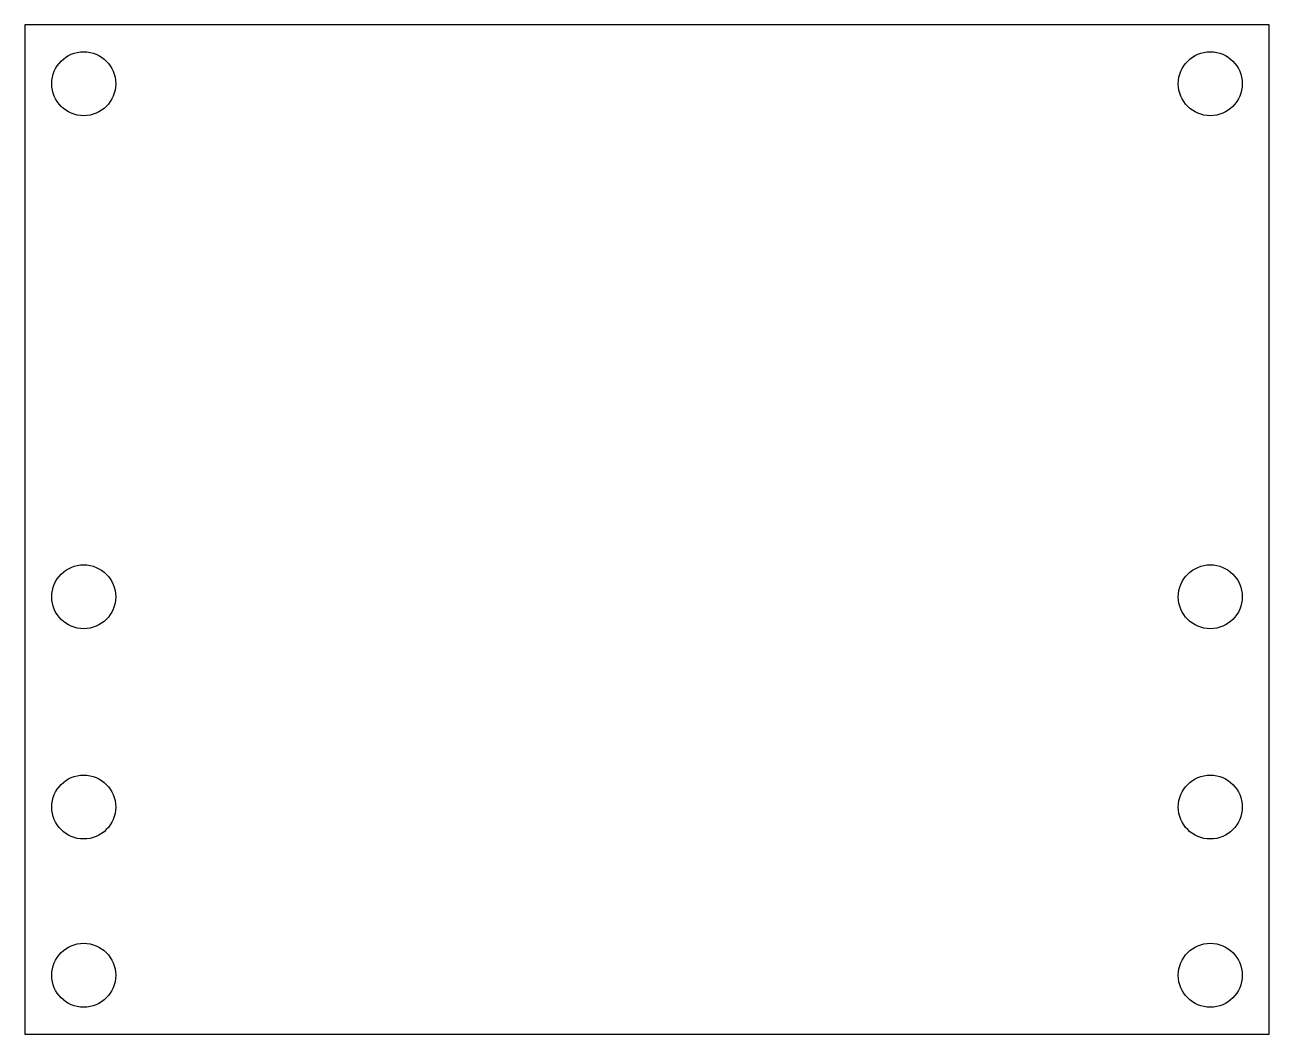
# Model space of a CAD drawing. Extents: x -1.85 to 1.85, y -1.5 to 1.5.
import ezdxf

# ---------------------------------------------------------------- set-up
doc = ezdxf.new("R2010")
doc.units = 0
doc.header["$MEASUREMENT"] = 0
doc.layers.add('CAD', color=7, linetype='CONTINUOUS')

msp = doc.modelspace()

# ---------------------------------------------------------------- linework, layer by layer
at = {"layer": 'CAD', "color": 5, "linetype": 'CONTINUOUS'}
for p, q in [((1.85, 1.5), (-1.85, 1.5)), ((-1.85, 1.5), (-1.85, -1.5)), ((1.85, -1.5), (1.85, 1.5)), ((-1.85, -1.5), (1.85, -1.5))]:
    msp.add_line(p, q, dxfattribs=at)
for centre in [(-1.675, 1.325), (1.675, 1.325), (-1.675, -0.2), (1.675, -0.2), (-1.675, -0.825), (1.675, -0.825), (1.675, -0.825), (-1.675, -1.325), (1.675, -1.325)]:
    msp.add_circle(centre, 0.095, dxfattribs=at)

doc.saveas('drawing.dxf')
